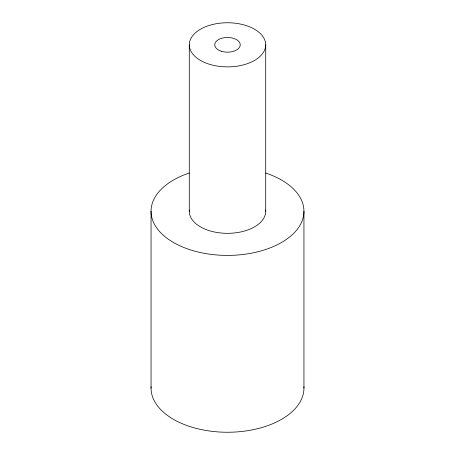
<?xml version="1.0" encoding="UTF-8"?>
<svg xmlns="http://www.w3.org/2000/svg" width="455" height="455" viewBox="0 0 455 455"><rect width="100%" height="100%" fill="white"/><g stroke="black" fill="none" stroke-linecap="round" stroke-linejoin="round"><path stroke-width="0.68" d="M303.946 211.262L303.946 388.115M265.72 44.817A38.22 22.067 0 0 1 208.39 63.928A38.22 22.067 0 0 1 208.39 25.707A38.22 22.067 0 0 1 265.72 44.817L265.72 211.262M189.28 44.817L189.28 211.262M151.054 211.262L151.054 388.115M303.912 386.767A76.446 44.135 0 0 1 227.5 432.25A76.446 44.135 0 0 1 151.088 386.767M265.72 173.042A76.446 44.135 0 0 1 286.058 239.637A76.446 44.135 0 0 1 168.942 239.637A76.446 44.135 0 0 1 189.28 173.042M265.657 209.988A38.22 22.067 0 0 1 227.5 233.33A38.22 22.067 0 0 1 189.343 209.988M221.13 51.188A12.74 7.354 0 0 0 240.24 44.817A12.74 7.354 0 0 0 221.13 38.447A12.74 7.354 0 0 0 221.13 51.188"/></g></svg>
